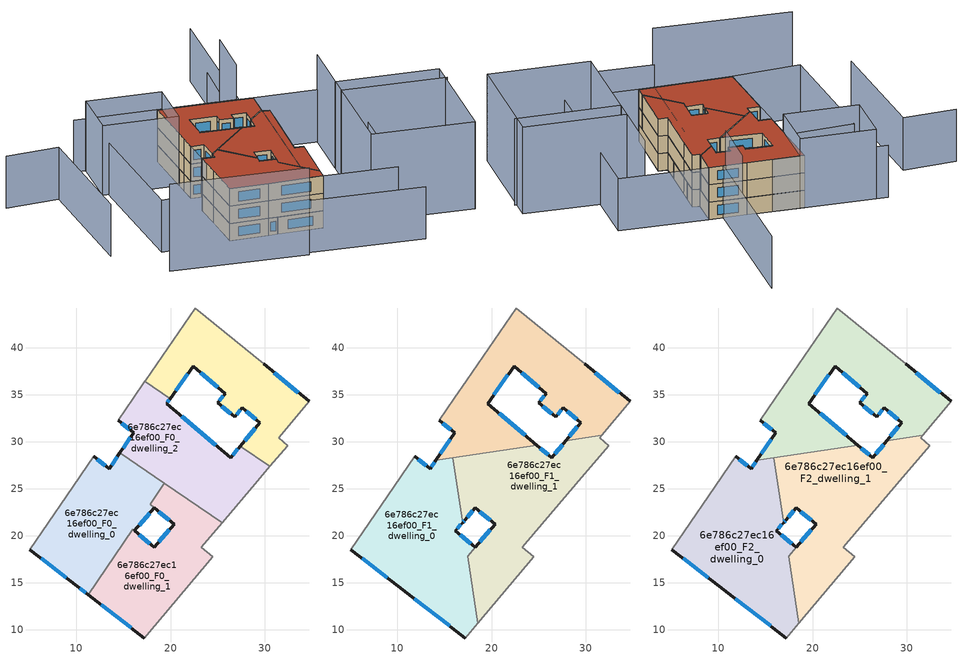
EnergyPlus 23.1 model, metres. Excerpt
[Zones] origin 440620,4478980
6e786c27ec16ef00_F0_dwelling_0
 floor ground (EU_floor_Construction): 16.17,20.53 18.28,22.98 17.82,23.36 19.34,25.58 14.62,28.8 13.47,27.1 11.84,28.43 8.96,24.26 5.06,18.53 10.11,14.6 11.25,13.73 15.99,20.68 z0
 wall outside (EU_wall_Construction): 18.28,22.98 16.17,20.53 / 11.25,13.73 10.11,14.6 5.06,18.53 / 11.84,28.43 13.47,27.1 14.62,28.8 z0:3
 wall to 6e786c27ec16ef00_F0_dwelling_1 (EU_wall_Construction): 16.17,20.53 15.99,20.68 11.25,13.73 / 19.34,25.58 17.82,23.36 18.28,22.98 z0:3
 wall adiabatic (EU_wall_Construction): 5.06,18.53 8.96,24.26 11.84,28.43 z0:3
 wall to 6e786c27ec16ef00_F0_dwelling_2 (EU_wall_Construction): 14.62,28.8 19.34,25.58 z0:3
 window (EU_Window_Construction): 17.78,22.4 16.66,21.1 / 10.98,13.93 10.38,14.4 / 8.93,15.52 6.24,17.61 / 12.22,28.12 13.09,27.41 / 13.74,27.5 14.35,28.4 z0.7:2.3
6e786c27ec16ef00_F0_dwelling_1
 floor ground (EU_floor_Construction): 17.22,9.13 24.49,17.76 23.27,18.78 25.48,21.39 19.34,25.58 17.82,23.36 20.37,21.22 18.28,18.76 16.17,20.53 15.99,20.68 11.25,13.73 z0
 wall outside (EU_wall_Construction): 17.22,9.13 11.25,13.73 / 16.17,20.53 18.28,18.76 20.37,21.22 18.27,22.98 z0:3
 wall adiabatic (EU_wall_Construction): 25.48,21.39 23.27,18.78 24.49,17.76 17.22,9.13 z0:3
 wall to 6e786c27ec16ef00_F0_dwelling_2 (EU_wall_Construction): 19.34,25.58 25.48,21.39 z0:3
 window (EU_Window_Construction): 15.82,10.21 12.65,12.65 / 16.67,20.11 17.78,19.17 / 18.77,19.33 19.88,20.64 / 19.88,21.63 18.77,22.56 z0.7:2.3
6e786c27ec16ef00_F0_dwelling_2
 floor ground (EU_floor_Construction): 29.26,25.86 30.54,27.36 27.4,29.5 26.38,28.28 19.58,34.04 19.96,34.58 17.28,36.41 16.03,34.63 14.43,32.25 16.07,30.94 14.62,28.8 25.48,21.39 z0
 wall outside (EU_wall_Construction): 19.96,34.58 19.58,34.04 26.38,28.28 27.4,29.5 / 14.62,28.8 16.07,30.94 14.43,32.25 z0:3
 wall adiabatic (EU_wall_Construction): 30.54,27.36 29.26,25.86 25.48,21.39 / 14.43,32.25 16.03,34.63 17.28,36.41 z0:3
 wall to 6e786c27ec16ef00_F0_dwelling_3 (EU_wall_Construction): 17.28,36.41 19.96,34.58 / 27.4,29.5 30.54,27.36 z0:3
 window (EU_Window_Construction): 19.87,34.46 19.67,34.17 / 21.17,32.7 24.79,29.63 / 26.62,28.57 27.16,29.22 / 14.96,29.3 15.73,30.44 / 15.69,31.25 14.82,31.95 z0.7:2.3
6e786c27ec16ef00_F0_dwelling_3
 floor ground (EU_floor_Construction): 32.44,29.57 31.5,30.42 34.72,34.28 29.91,38.26 22.61,44.2 17.36,36.53 17.28,36.41 19.96,34.58 22.4,38.01 25.82,35.1 24.99,34.11 26.83,32.62 27.61,33.62 29.51,32.02 27.4,29.5 30.54,27.36 z0
 wall outside (EU_wall_Construction): 29.91,38.26 34.72,34.28 / 27.4,29.5 29.51,32.02 27.61,33.62 26.83,32.62 24.99,34.11 25.82,35.1 22.4,38.01 19.96,34.58 z0:3
 wall adiabatic (EU_wall_Construction): 34.72,34.28 31.5,30.42 32.44,29.57 30.54,27.36 / 17.28,36.41 17.36,36.53 22.61,44.2 29.91,38.26 z0:3
 window (EU_Window_Construction): 31.04,37.33 33.59,35.21 / 27.89,30.09 29.01,31.43 / 29.06,32.4 28.05,33.25 / 27.43,33.39 27.01,32.86 / 26.4,32.97 25.42,33.76 / 25.19,34.34 25.63,34.87 / 25.02,35.78 23.2,37.33 / 21.83,37.2 20.53,35.38 z0.7:2.3
6e786c27ec16ef00_F1_dwelling_0
 floor to 6e786c27ec16ef00_F0_dwelling_0 (EU_floor_Construction): 11.25,13.73 15.99,20.68 16.17,20.53 16.92,21.4 15.93,27.91 15.47,28.22 14.09,28.02 13.47,27.1 11.84,28.43 8.96,24.26 5.06,18.53 10.11,14.6 z3
 floor to 6e786c27ec16ef00_F0_dwelling_1 (EU_floor_Construction): 17.22,9.13 18.53,10.69 17.46,17.8 18.28,18.76 16.17,20.53 15.99,20.68 11.25,13.73 z3
 floor to 6e786c27ec16ef00_F0_dwelling_2 (EU_floor_Construction): 15.93,27.91 15.88,28.29 15.47,28.22 z3
 wall outside (EU_wall_Construction): 17.22,9.13 10.11,14.6 5.06,18.53 / 11.84,28.43 13.47,27.1 14.09,28.02 / 16.92,21.4 16.17,20.53 18.28,18.76 z3:6
 wall adiabatic (EU_wall_Construction): 18.53,10.69 17.22,9.13 / 5.06,18.53 8.96,24.26 11.84,28.43 z3:6
 wall to 6e786c27ec16ef00_F1_dwelling_1 (EU_wall_Construction): 15.88,28.29 16.92,21.4 / 18.28,18.76 17.46,17.8 18.53,10.69 z3:6
 wall to 6e786c27ec16ef00_F1_dwelling_2 (EU_wall_Construction): 14.09,28.02 15.88,28.29 z3:6
 window (EU_Window_Construction): 15.55,10.41 11.77,13.32 / 8.93,15.52 6.24,17.61 / 12.22,28.12 13.09,27.41 / 13.61,27.31 13.94,27.8 / 16.74,21.19 16.34,20.73 / 16.66,20.11 17.78,19.17 z3.7:5.3
6e786c27ec16ef00_F1_dwelling_1
 floor to 6e786c27ec16ef00_F0_dwelling_1 (EU_floor_Construction): 18.53,10.69 24.49,17.76 23.27,18.78 25.48,21.39 19.34,25.58 17.83,23.36 20.37,21.22 17.46,17.8 z3
 floor to 6e786c27ec16ef00_F0_dwelling_0 (EU_floor_Construction): 18.28,22.98 17.82,23.36 19.34,25.58 15.93,27.91 16.92,21.4 16.98,21.47 17.15,21.67 z3
 floor to 6e786c27ec16ef00_F0_dwelling_3 (EU_floor_Construction): 30.54,27.36 32.44,29.57 31.5,30.42 31.72,30.68 27.9,30.1 27.4,29.5 z3
 floor to 6e786c27ec16ef00_F0_dwelling_2 (EU_floor_Construction): 29.26,25.86 30.54,27.36 27.4,29.5 26.38,28.28 24.79,29.63 15.88,28.29 15.93,27.91 25.48,21.39 z3
 wall outside (EU_wall_Construction): 24.79,29.63 26.38,28.28 27.9,30.1 / 18.27,18.76 20.37,21.22 18.28,22.98 17.15,21.67 16.92,21.4 z3:6
 wall to 6e786c27ec16ef00_F1_dwelling_2 (EU_wall_Construction): 27.9,30.1 31.72,30.68 / 15.88,28.29 24.79,29.63 z3:6
 wall adiabatic (EU_wall_Construction): 31.72,30.68 31.5,30.42 32.44,29.57 29.26,25.86 23.27,18.78 24.49,17.76 18.53,10.69 z3:6
 window (EU_Window_Construction): 19.88,21.63 18.77,22.56 / 18.01,22.67 17.41,21.97 / 17.09,21.6 16.97,21.46 / 25.16,29.32 26.01,28.6 / 26.74,28.71 27.54,29.68 / 18.77,19.33 19.88,20.64 z3.7:5.3
6e786c27ec16ef00_F1_dwelling_2
 floor to 6e786c27ec16ef00_F0_dwelling_2 (EU_floor_Construction): 24.79,29.63 19.58,34.04 19.96,34.58 17.28,36.41 16.03,34.63 14.43,32.25 16.07,30.94 14.62,28.8 15.47,28.22 z3
 floor to 6e786c27ec16ef00_F0_dwelling_3 (EU_floor_Construction): 31.72,30.68 34.72,34.28 29.91,38.26 22.61,44.2 17.36,36.53 17.28,36.41 19.96,34.58 22.4,38.01 25.82,35.1 24.99,34.11 26.83,32.62 27.61,33.62 29.51,32.02 27.9,30.1 z3
 floor to 6e786c27ec16ef00_F0_dwelling_0 (EU_floor_Construction): 15.47,28.22 14.62,28.8 14.09,28.02 z3
 wall outside (EU_wall_Construction): 29.91,38.26 34.72,34.28 / 27.9,30.1 29.51,32.02 27.61,33.62 26.83,32.62 24.99,34.11 25.82,35.1 22.4,38.01 19.58,34.04 24.79,29.63 / 14.09,28.02 16.07,30.94 14.43,32.25 z3:6
 wall adiabatic (EU_wall_Construction): 34.72,34.28 31.72,30.68 / 14.43,32.25 16.03,34.63 17.36,36.53 22.61,44.2 29.91,38.26 z3:6
 window (EU_Window_Construction): 31.04,37.33 33.59,35.21 / 28.28,30.55 29.13,31.57 / 29.06,32.4 28.05,33.25 / 27.43,33.39 27.01,32.86 / 26.4,32.97 25.42,33.76 / 25.19,34.34 25.63,34.87 / 25.02,35.78 23.2,37.33 / 21.74,37.08 20.24,34.97 / 20.8,33.01 23.57,30.66 / 14.55,28.7 15.61,30.26 / 15.69,31.25 14.82,31.95 z3.7:5.3
6e786c27ec16ef00_F2_dwelling_0
 floor to 6e786c27ec16ef00_F1_dwelling_0 (EU_floor_Construction): 17.22,9.13 18.53,10.69 17.46,17.8 18.28,18.76 16.17,20.53 16.92,21.4 15.88,28.29 14.09,28.02 13.47,27.1 11.84,28.43 8.96,24.26 5.06,18.53 10.11,14.6 z6
 wall outside (EU_wall_Construction): 17.22,9.13 10.11,14.6 5.06,18.53 / 11.84,28.43 13.47,27.1 14.09,28.02 / 16.92,21.4 16.17,20.53 18.28,18.76 z6:9
 wall adiabatic (EU_wall_Construction): 18.53,10.69 17.22,9.13 / 5.06,18.53 8.96,24.26 11.84,28.43 z6:9
 wall to 6e786c27ec16ef00_F2_dwelling_1 (EU_wall_Construction): 15.88,28.29 16.92,21.4 / 18.28,18.76 17.46,17.8 18.53,10.69 z6:9
 wall to 6e786c27ec16ef00_F2_dwelling_2 (EU_wall_Construction): 14.09,28.02 15.88,28.29 z6:9
 window (EU_Window_Construction): 15.55,10.41 11.77,13.32 / 8.93,15.52 6.24,17.61 / 12.22,28.12 13.09,27.41 / 13.61,27.31 13.94,27.8 / 16.74,21.19 16.34,20.73 / 16.66,20.11 17.78,19.17 z6.7:8.3
 roof outside (EU_roof_Construction): 15.88,28.29 16.92,21.4 16.17,20.53 18.28,18.76 17.46,17.8 18.53,10.69 17.22,9.13 10.11,14.6 5.06,18.53 8.96,24.26 11.84,28.43 13.47,27.1 14.09,28.02 z9
6e786c27ec16ef00_F2_dwelling_1
 floor to 6e786c27ec16ef00_F1_dwelling_1 (EU_floor_Construction): 24.49,17.76 23.27,18.78 29.26,25.86 32.44,29.57 31.5,30.42 31.72,30.68 27.9,30.1 26.38,28.28 24.79,29.63 15.88,28.29 16.92,21.4 17.15,21.67 18.28,22.98 20.37,21.22 17.46,17.8 18.53,10.69 z6
 wall outside (EU_wall_Construction): 24.79,29.63 26.38,28.28 27.9,30.1 / 18.27,18.76 20.37,21.22 18.28,22.98 17.15,21.67 16.92,21.4 z6:9
 wall to 6e786c27ec16ef00_F2_dwelling_2 (EU_wall_Construction): 27.9,30.1 31.72,30.68 / 15.88,28.29 24.79,29.63 z6:9
 wall adiabatic (EU_wall_Construction): 31.72,30.68 31.5,30.42 32.44,29.57 29.26,25.86 23.27,18.78 24.49,17.76 18.53,10.69 z6:9
 window (EU_Window_Construction): 19.88,21.63 18.77,22.56 / 18.01,22.67 17.41,21.97 / 17.09,21.6 16.97,21.46 / 25.16,29.32 26.01,28.6 / 26.74,28.71 27.54,29.68 / 18.77,19.33 19.88,20.64 z6.7:8.3
 roof outside (EU_roof_Construction): 31.72,30.68 31.5,30.42 32.44,29.57 29.26,25.86 23.27,18.78 24.49,17.76 18.53,10.69 17.46,17.8 20.37,21.22 18.28,22.98 17.15,21.67 16.92,21.4 15.88,28.29 24.79,29.63 26.38,28.28 27.9,30.1 z9
6e786c27ec16ef00_F2_dwelling_2
 floor to 6e786c27ec16ef00_F1_dwelling_2 (EU_floor_Construction): 31.72,30.68 34.72,34.28 29.91,38.26 22.61,44.2 17.36,36.53 16.03,34.63 14.43,32.25 16.07,30.94 14.09,28.02 24.79,29.63 19.58,34.04 22.4,38.01 25.82,35.1 24.99,34.11 26.83,32.62 27.61,33.62 29.51,32.02 27.9,30.1 z6
 wall outside (EU_wall_Construction): 29.91,38.26 34.72,34.28 / 27.9,30.1 29.51,32.02 27.61,33.62 26.83,32.62 24.99,34.11 25.82,35.1 22.4,38.01 19.58,34.04 24.79,29.63 / 14.09,28.02 16.07,30.94 14.43,32.25 z6:9
 wall adiabatic (EU_wall_Construction): 34.72,34.28 31.72,30.68 / 14.43,32.25 16.03,34.63 17.36,36.53 22.61,44.2 29.91,38.26 z6:9
 window (EU_Window_Construction): 31.04,37.33 33.59,35.21 / 28.28,30.55 29.13,31.57 / 29.06,32.4 28.05,33.25 / 27.43,33.39 27.01,32.86 / 26.4,32.97 25.42,33.76 / 25.19,34.34 25.63,34.87 / 25.02,35.78 23.2,37.33 / 21.74,37.08 20.24,34.97 / 20.8,33.01 23.57,30.66 / 14.55,28.7 15.61,30.26 / 15.69,31.25 14.82,31.95 z6.7:8.3
 roof outside (EU_roof_Construction): 29.91,38.26 34.72,34.28 31.72,30.68 27.9,30.1 29.51,32.02 27.61,33.62 26.83,32.62 24.99,34.11 25.82,35.1 22.4,38.01 19.58,34.04 24.79,29.63 14.09,28.02 16.07,30.94 14.43,32.25 16.03,34.63 17.36,36.53 22.61,44.2 z9
shading: 47.42,6.31 34.14,17.27 / 34.14,17.27 42.72,27.67 / -9.28,20.17 7.93,5.53 / 32.58,36.05 38.73,43.29 / 23.42,4.35 36.29,19.86 / 36.29,19.86 49.28,9.08 / 49.28,9.08 36.42,-6.43 / 36.42,-6.43 23.42,4.35 z0:15; 8.4,6.08 22.92,-6.29 / 49.95,56.52 32.93,35.76 / 32.93,35.76 12.12,52.83 / -4.65,54.18 2.63,49.17 / 2.63,49.17 -10.01,30.79 / 34.7,34.29 46.05,24.92 / 46.05,24.92 26.6,1.38 / 26.6,1.38 15.25,10.75 / 15.25,10.75 34.7,34.29 / 18.06,37.56 5.06,18.53 / 5.06,18.53 -4.35,24.96 / -4.35,24.96 8.65,43.99 / 8.65,43.99 18.06,37.56 z0:9; 38.63,43.33 43.51,48.95 z0:6; 13.68,51.55 23.25,43.74 / 23.25,43.74 17.36,36.53 / 17.36,36.53 7.79,44.34 / 7.79,44.34 13.68,51.55 z0:12
[Building]
EU S2 Campaign: North Axis=0; Terrain=City; Solar Distribution=FullExterior
[Site:Location]
Madrid: Latitude=40.5; Longitude=-3.5; Time Zone=1; Elevation=609
[SizingPeriod:WeatherFileDays]
AnnualSizingPeriod: Begin Month=1; Begin Day of Month=1; End Month=12; End Day of Month=31; Day of Week for Start Day=Monday; Use Weather File Daylight Saving Period=No; Use Weather File Rain and Snow Indicators=No
[MATERIAL]
EU_InternalMass_Material: Roughness=MediumRough; Thickness=0.1; Conductivity=1; Density=1800; Specific Heat=900; Thermal Absorptance=0.9; Solar Absorptance=0.7; Visible Absorptance=0.7
[MATERIAL:NOMASS] Roughness=MediumRough; Thermal Absorptance=0.9; Solar Absorptance=0.7; Visible Absorptance=0.7
Name | Thermal Resistance
EU_wall_NoMass | 0.419739
EU_roof_NoMass | 0.352165
EU_floor_NoMass | 0.608284
[WINDOWMATERIAL:SIMPLEGLAZINGSYSTEM]
EU_Window_SimpleGlazing: UFactor=4.8352; Solar Heat Gain Coefficient=0.85; Visible Transmittance=0.85
[CONSTRUCTION]
EU_wall_Construction: EU_wall_NoMass
EU_roof_Construction: EU_roof_NoMass
EU_floor_Construction: EU_floor_NoMass
EU_InternalMass_Construction: EU_InternalMass_Material
EU_Window_Construction: EU_Window_SimpleGlazing
[ZONE] Type=1; Multiplier=1; Ceiling Height=autocalculate; Floor Area=autocalculate; Part of Total Floor Area=Yes
Name | Volume
6e786c27ec16ef00_F0_dwelling_0 | 322.684
6e786c27ec16ef00_F1_dwelling_0; 6e786c27ec16ef00_F2_dwelling_0 | 428.433
6e786c27ec16ef00_F0_dwelling_1 | 314.744
6e786c27ec16ef00_F1_dwelling_1 | 422.985
6e786c27ec16ef00_F2_dwelling_1 | 423.014
6e786c27ec16ef00_F0_dwelling_2 | 318.714
6e786c27ec16ef00_F1_dwelling_2; 6e786c27ec16ef00_F2_dwelling_2 | 423.469
6e786c27ec16ef00_F0_dwelling_3 | 318.765
[INTERNALMASS] Construction=EU_InternalMass_Construction
Name | Zone or ZoneList | Surface Area
6e786c27ec16ef00_F0_dwelling_0_EU_InternalMass | 6e786c27ec16ef00_F0_dwelling_0 | 107.563
6e786c27ec16ef00_F0_dwelling_1_EU_InternalMass | 6e786c27ec16ef00_F0_dwelling_1 | 104.915
6e786c27ec16ef00_F0_dwelling_2_EU_InternalMass | 6e786c27ec16ef00_F0_dwelling_2 | 106.238
6e786c27ec16ef00_F0_dwelling_3_EU_InternalMass | 6e786c27ec16ef00_F0_dwelling_3 | 106.237
6e786c27ec16ef00_F1_dwelling_0_EU_InternalMass | 6e786c27ec16ef00_F1_dwelling_0 | 142.81
6e786c27ec16ef00_F1_dwelling_1_EU_InternalMass | 6e786c27ec16ef00_F1_dwelling_1 | 141.003
6e786c27ec16ef00_F1_dwelling_2_EU_InternalMass | 6e786c27ec16ef00_F1_dwelling_2 | 141.138
6e786c27ec16ef00_F2_dwelling_0_EU_InternalMass | 6e786c27ec16ef00_F2_dwelling_0 | 142.81
6e786c27ec16ef00_F2_dwelling_1_EU_InternalMass | 6e786c27ec16ef00_F2_dwelling_1 | 141.003
6e786c27ec16ef00_F2_dwelling_2_EU_InternalMass | 6e786c27ec16ef00_F2_dwelling_2 | 141.138
[OTHEREQUIPMENT] Fuel Type=Electricity; Design Level Calculation Method=Watts/Area; Power per Zone Floor Area=1; Fraction Latent=0; Fraction Radiant=0; Fraction Lost=0; Carbon Dioxide Generation Rate=0; EndUse Subcategory=EU_Step8_InternalGains
Name | Zone or ZoneList or Space or SpaceList | Schedule
EU_Step8_InternalGain_6e786c27ec16ef00_F0_dwelling_0_f000 | 6e786c27ec16ef00_F0_dwelling_0 | EU_Step8_GainSchedule_6e786c27ec16ef00_F0_dwelling_0_f000
EU_Step8_InternalGain_6e786c27ec16ef00_F0_dwelling_1_f000 | 6e786c27ec16ef00_F0_dwelling_1 | EU_Step8_GainSchedule_6e786c27ec16ef00_F0_dwelling_1_f000
EU_Step8_InternalGain_6e786c27ec16ef00_F0_dwelling_2_f000 | 6e786c27ec16ef00_F0_dwelling_2 | EU_Step8_GainSchedule_6e786c27ec16ef00_F0_dwelling_2_f000
EU_Step8_InternalGain_6e786c27ec16ef00_F0_dwelling_3_f000 | 6e786c27ec16ef00_F0_dwelling_3 | EU_Step8_GainSchedule_6e786c27ec16ef00_F0_dwelling_3_f000
EU_Step8_InternalGain_6e786c27ec16ef00_F1_dwelling_0_f000 | 6e786c27ec16ef00_F1_dwelling_0 | EU_Step8_GainSchedule_6e786c27ec16ef00_F1_dwelling_0_f000
EU_Step8_InternalGain_6e786c27ec16ef00_F1_dwelling_1_f000 | 6e786c27ec16ef00_F1_dwelling_1 | EU_Step8_GainSchedule_6e786c27ec16ef00_F1_dwelling_1_f000
EU_Step8_InternalGain_6e786c27ec16ef00_F1_dwelling_2_f000 | 6e786c27ec16ef00_F1_dwelling_2 | EU_Step8_GainSchedule_6e786c27ec16ef00_F1_dwelling_2_f000
EU_Step8_InternalGain_6e786c27ec16ef00_F2_dwelling_0_f000 | 6e786c27ec16ef00_F2_dwelling_0 | EU_Step8_GainSchedule_6e786c27ec16ef00_F2_dwelling_0_f000
EU_Step8_InternalGain_6e786c27ec16ef00_F2_dwelling_1_f000 | 6e786c27ec16ef00_F2_dwelling_1 | EU_Step8_GainSchedule_6e786c27ec16ef00_F2_dwelling_1_f000
EU_Step8_InternalGain_6e786c27ec16ef00_F2_dwelling_2_f000 | 6e786c27ec16ef00_F2_dwelling_2 | EU_Step8_GainSchedule_6e786c27ec16ef00_F2_dwelling_2_f000
[ZONEVENTILATION:DESIGNFLOWRATE] Schedule=EU_AlwaysOn; Design Flow Rate Calculation Method=AirChanges/Hour; Air Changes per Hour=0.703302; Ventilation Type=Natural; Fan Pressure Rise=0; Fan Total Efficiency=1; Constant Term Coefficient=1; Temperature Term Coefficient=0; Velocity Term Coefficient=0; Velocity Squared Term Coefficient=0; Minimum Indoor Temperature=-100; Maximum Indoor Temperature=100; Delta Temperature=-100; Minimum Outdoor Temperature=-100; Maximum Outdoor Temperature=100; Maximum Wind Speed=40
Name | Zone or ZoneList or Space or SpaceList
EU_ConstantAir_6e786c27ec16ef00_F0_dwelling_0 | 6e786c27ec16ef00_F0_dwelling_0
EU_ConstantAir_6e786c27ec16ef00_F0_dwelling_1 | 6e786c27ec16ef00_F0_dwelling_1
EU_ConstantAir_6e786c27ec16ef00_F0_dwelling_2 | 6e786c27ec16ef00_F0_dwelling_2
EU_ConstantAir_6e786c27ec16ef00_F0_dwelling_3 | 6e786c27ec16ef00_F0_dwelling_3
EU_ConstantAir_6e786c27ec16ef00_F1_dwelling_0 | 6e786c27ec16ef00_F1_dwelling_0
EU_ConstantAir_6e786c27ec16ef00_F1_dwelling_1 | 6e786c27ec16ef00_F1_dwelling_1
EU_ConstantAir_6e786c27ec16ef00_F1_dwelling_2 | 6e786c27ec16ef00_F1_dwelling_2
EU_ConstantAir_6e786c27ec16ef00_F2_dwelling_0 | 6e786c27ec16ef00_F2_dwelling_0
EU_ConstantAir_6e786c27ec16ef00_F2_dwelling_1 | 6e786c27ec16ef00_F2_dwelling_1
EU_ConstantAir_6e786c27ec16ef00_F2_dwelling_2 | 6e786c27ec16ef00_F2_dwelling_2
[HVACTEMPLATE:THERMOSTAT] Constant Heating Setpoint=20; Constant Cooling Setpoint=50
EU_HeatOnly_6e786c27ec16ef00_F0_dwelling_0; EU_HeatOnly_6e786c27ec16ef00_F0_dwelling_1; EU_HeatOnly_6e786c27ec16ef00_F0_dwelling_2; EU_HeatOnly_6e786c27ec16ef00_F0_dwelling_3; EU_HeatOnly_6e786c27ec16ef00_F1_dwelling_0; EU_HeatOnly_6e786c27ec16ef00_F1_dwelling_1; EU_HeatOnly_6e786c27ec16ef00_F1_dwelling_2; EU_HeatOnly_6e786c27ec16ef00_F2_dwelling_0; EU_HeatOnly_6e786c27ec16ef00_F2_dwelling_1; EU_HeatOnly_6e786c27ec16ef00_F2_dwelling_2
[HVACTEMPLATE:ZONE:IDEALLOADSAIRSYSTEM] System Availability Schedule=EU_AlwaysOn; Maximum Heating Supply Air Temperature=50; Minimum Cooling Supply Air Temperature=13; Maximum Heating Supply Air Humidity Ratio=0.0156; Minimum Cooling Supply Air Humidity Ratio=0.0077; Heating Limit=NoLimit; Cooling Limit=NoLimit; Heating Availability Schedule=EU_AlwaysOn; Cooling Availability Schedule=EU_CoolingOff; Dehumidification Control Type=ConstantSensibleHeatRatio; Cooling Sensible Heat Ratio=0.7; Dehumidification Setpoint=60; Humidification Control Type=None; Humidification Setpoint=30; Outdoor Air Method=None; Outdoor Air Flow Rate per Person=0.00944; Outdoor Air Flow Rate per Zone Floor Area=0; Outdoor Air Flow Rate per Zone=0; Demand Controlled Ventilation Type=None; Outdoor Air Economizer Type=NoEconomizer; Heat Recovery Type=None; Sensible Heat Recovery Effectiveness=0.7; Latent Heat Recovery Effectiveness=0.65
Name | Template Thermostat
6e786c27ec16ef00_F0_dwelling_0 | EU_HeatOnly_6e786c27ec16ef00_F0_dwelling_0
6e786c27ec16ef00_F0_dwelling_1 | EU_HeatOnly_6e786c27ec16ef00_F0_dwelling_1
6e786c27ec16ef00_F0_dwelling_2 | EU_HeatOnly_6e786c27ec16ef00_F0_dwelling_2
6e786c27ec16ef00_F0_dwelling_3 | EU_HeatOnly_6e786c27ec16ef00_F0_dwelling_3
6e786c27ec16ef00_F1_dwelling_0 | EU_HeatOnly_6e786c27ec16ef00_F1_dwelling_0
6e786c27ec16ef00_F1_dwelling_1 | EU_HeatOnly_6e786c27ec16ef00_F1_dwelling_1
6e786c27ec16ef00_F1_dwelling_2 | EU_HeatOnly_6e786c27ec16ef00_F1_dwelling_2
6e786c27ec16ef00_F2_dwelling_0 | EU_HeatOnly_6e786c27ec16ef00_F2_dwelling_0
6e786c27ec16ef00_F2_dwelling_1 | EU_HeatOnly_6e786c27ec16ef00_F2_dwelling_1
6e786c27ec16ef00_F2_dwelling_2 | EU_HeatOnly_6e786c27ec16ef00_F2_dwelling_2
[SIZING:ZONE] Zone Cooling Design Supply Air Temperature Input Method=SupplyAirTemperature; Zone Cooling Design Supply Air Temperature=13; Zone Heating Design Supply Air Temperature Input Method=SupplyAirTemperature; Zone Heating Design Supply Air Temperature=50; Zone Cooling Design Supply Air Humidity Ratio=0.008; Zone Heating Design Supply Air Humidity Ratio=0.008; Cooling Design Air Flow Method=DesignDay; Cooling Design Air Flow Rate=0; Cooling Minimum Air Flow per Zone Floor Area=0.000762; Cooling Minimum Air Flow=0; Cooling Minimum Air Flow Fraction=0.2; Heating Design Air Flow Method=DesignDay; Heating Design Air Flow Rate=0; Heating Maximum Air Flow per Zone Floor Area=0.002032; Heating Maximum Air Flow=0.141576; Heating Maximum Air Flow Fraction=0.3; Account for Dedicated Outdoor Air System=No; Dedicated Outdoor Air System Control Strategy=NeutralSupplyAir; Dedicated Outdoor Air Low Setpoint Temperature for Design=autosize; Dedicated Outdoor Air High Setpoint Temperature for Design=autosize; Zone Load Sizing Method=Sensible Load Only No Latent Load; Zone Latent Cooling Design Supply Air Humidity Ratio Input Method=HumidityRatioDifference; Zone Cooling Design Supply Air Humidity Ratio Difference=0.005; Zone Latent Heating Design Supply Air Humidity Ratio Input Method=HumidityRatioDifference; Zone Humidification Design Supply Air Humidity Ratio Difference=0.005
6e786c27ec16ef00_F0_dwelling_0; 6e786c27ec16ef00_F0_dwelling_1; 6e786c27ec16ef00_F0_dwelling_2; 6e786c27ec16ef00_F0_dwelling_3; 6e786c27ec16ef00_F1_dwelling_0; 6e786c27ec16ef00_F1_dwelling_1; 6e786c27ec16ef00_F1_dwelling_2; 6e786c27ec16ef00_F2_dwelling_0; 6e786c27ec16ef00_F2_dwelling_1; 6e786c27ec16ef00_F2_dwelling_2
[SCHEDULE:CONSTANT]
Name | Hourly Value
EU_AlwaysOn | 1
EU_CoolingOff | 0
[SCHEDULE:FILE] Column Number=1; Rows to Skip at Top=0; Number of Hours of Data=8760; Column Separator=Comma; Interpolate to Timestep=No; Minutes per Item=60; Adjust Schedule for Daylight Savings=Yes
Name | File
EU_Step8_GainSchedule_6e786c27ec16ef00_F0_dwelling_0_f000 | ../../schedules/6e786c27ec16ef00/6e786c27ec16ef00_F0_dwelling_0_f000_gain.csv
EU_Step8_GainSchedule_6e786c27ec16ef00_F0_dwelling_1_f000 | ../../schedules/6e786c27ec16ef00/6e786c27ec16ef00_F0_dwelling_1_f000_gain.csv
EU_Step8_GainSchedule_6e786c27ec16ef00_F0_dwelling_2_f000 | ../../schedules/6e786c27ec16ef00/6e786c27ec16ef00_F0_dwelling_2_f000_gain.csv
EU_Step8_GainSchedule_6e786c27ec16ef00_F0_dwelling_3_f000 | ../../schedules/6e786c27ec16ef00/6e786c27ec16ef00_F0_dwelling_3_f000_gain.csv
EU_Step8_GainSchedule_6e786c27ec16ef00_F1_dwelling_0_f000 | ../../schedules/6e786c27ec16ef00/6e786c27ec16ef00_F1_dwelling_0_f000_gain.csv
EU_Step8_GainSchedule_6e786c27ec16ef00_F1_dwelling_1_f000 | ../../schedules/6e786c27ec16ef00/6e786c27ec16ef00_F1_dwelling_1_f000_gain.csv
EU_Step8_GainSchedule_6e786c27ec16ef00_F1_dwelling_2_f000 | ../../schedules/6e786c27ec16ef00/6e786c27ec16ef00_F1_dwelling_2_f000_gain.csv
EU_Step8_GainSchedule_6e786c27ec16ef00_F2_dwelling_0_f000 | ../../schedules/6e786c27ec16ef00/6e786c27ec16ef00_F2_dwelling_0_f000_gain.csv
EU_Step8_GainSchedule_6e786c27ec16ef00_F2_dwelling_1_f000 | ../../schedules/6e786c27ec16ef00/6e786c27ec16ef00_F2_dwelling_1_f000_gain.csv
EU_Step8_GainSchedule_6e786c27ec16ef00_F2_dwelling_2_f000 | ../../schedules/6e786c27ec16ef00/6e786c27ec16ef00_F2_dwelling_2_f000_gain.csv
